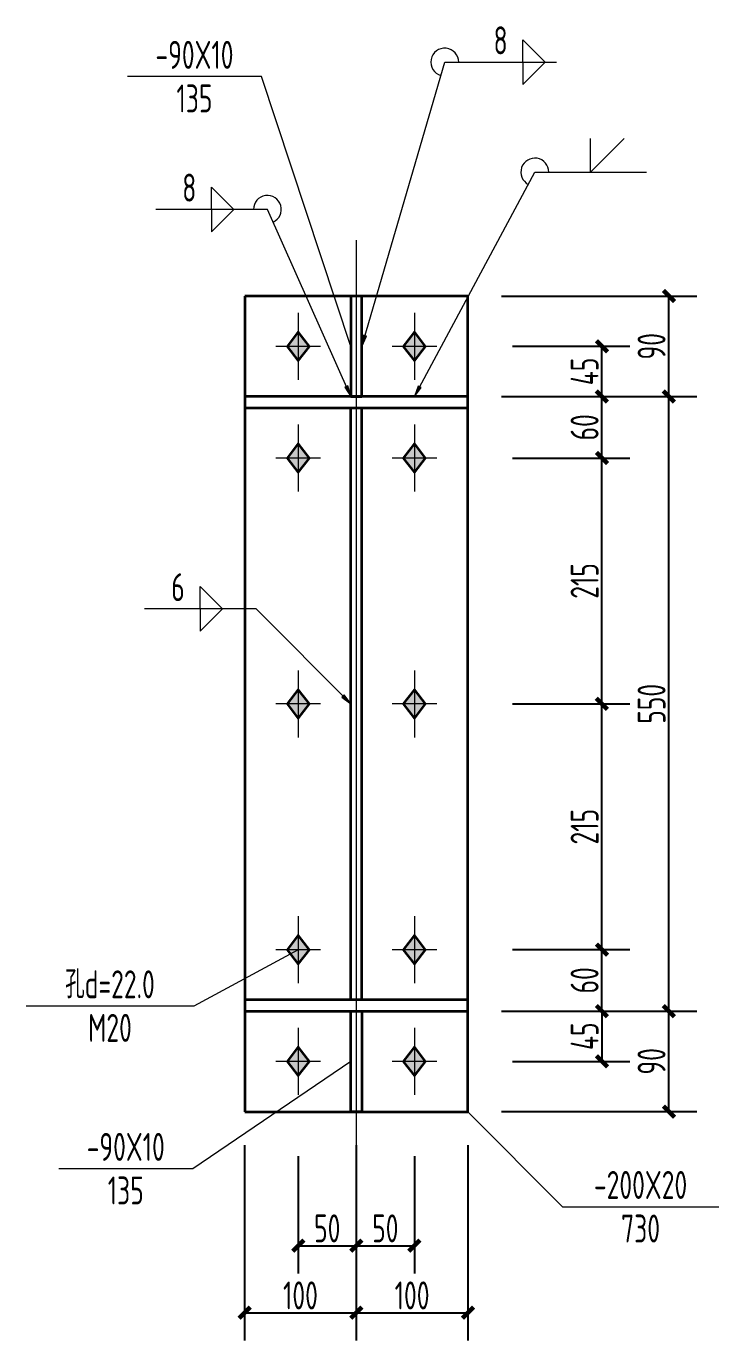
# Model space of a CAD drawing. Header units: millimetres. Extents: x 6950065 to 7140129, y 16284814 to 19754034.
# Drawn here: x 7038176 to 7044379, y 18026676 to 18038440 of the extents above; entities that cross this region are included whole.
import ezdxf
from ezdxf.enums import TextEntityAlignment as Align

# ---------------------------------------------------------------- set-up
doc = ezdxf.new("R2010")
doc.units = ezdxf.units.MM
doc.header["$LTSCALE"] = 1500
doc.header["$MEASUREMENT"] = 0
doc.linetypes.add('线型6', pattern=[8.75, 5, -1.25, 1.25, -1.25])
doc.layers.get('Defpoints').update_dxf_attribs({"color": 1})
for name, color, linetype, lineweight in [('10', 7, 'Continuous', 35), ('20', 2, 'Continuous', 35), ('尺寸标注', 9, 'Continuous', 18), ('焊缝标注', 9, 'Continuous', 18), ('螺栓孔标注', 9, 'Continuous', 18), ('钢板标注', 9, 'Continuous', 18)]:
    doc.layers.add(name, color=color, linetype=linetype, lineweight=lineweight)
doc.styles.add('FromPkpm', font='Pkpmeng', dxfattribs={"width": 0.7, "bigfont": 'hztxt'})
doc.dimstyles.new('Pkpm_1.00', dxfattribs={"dimtxt": 250, "dimasz": 100, "dimexe": 250, "dimexo": 0.0625, "dimgap": 30, "dimtad": 1, "dimdec": 0, "dimrnd": 5, "dimzin": 0, "dimdsep": 46, "dimtxsty": 'FromPkpm', "dimblk1": 'ARCHTICK', "dimblk2": 'ARCHTICK', "dimsah": 1, "dimcen": 0.09, "dimadec": 0, "dimazin": 0, "dimtfac": 1, "dimtdec": 0, "dimtix": 1, "dimtmove": 2, "dimatfit": 1, "dimfxl": 0, "dimtolj": 1, "dimtzin": 0, "dimarcsym": 0})

# ---------------------------------------------------------------- blocks, each defined once
blk = doc.blocks.new('_ArchTick')
at = {"color": 0, "linetype": 'ByBlock', "const_width": 0.4}
blk.add_lwpolyline([(-0.5, -0.5), (0.5, 0.5)], dxfattribs=at)
blk = doc.blocks.new('*D242')
at = {"layer": 'Defpoints', "color": 0, "linetype": 'Continuous'}
for p in [(7042132, 18035576), (7043332, 18035576), (7042132, 18035126)]:
    blk.add_point(p, dxfattribs=at)
at = {"layer": '尺寸标注', "color": 0, "linetype": 'Continuous', "lineweight": -2}
for p, q in [((7042532, 18035576), (7043582, 18035576)), ((7043332, 18035126), (7043332, 18035576)), ((7042532, 18035126), (7043582, 18035126))]:
    blk.add_line(p, q, dxfattribs=at)
at = {"layer": '尺寸标注', "color": 0, "linetype": 'Continuous', "lineweight": -2, "xscale": 100, "yscale": 100, "zscale": 100}
for p, rotation in [((7043332, 18035576), 90), ((7043332, 18035126), 270)]:
    blk.add_blockref('_ArchTick', p, dxfattribs=dict(at, rotation=rotation))
at = {"layer": '尺寸标注', "color": 0, "linetype": 'Continuous', "lineweight": 18, "insert": (7043177, 18035351), "char_height": 250, "attachment_point": 5, "rotation": 90, "style": 'FromPkpm'}
blk.add_mtext('\\A1;45', dxfattribs=at)
blk = doc.blocks.new('*D243')
at = {"layer": 'Defpoints', "color": 0, "linetype": 'Continuous'}
for p in [(7042132, 18035126), (7043332, 18035126), (7042132, 18034576)]:
    blk.add_point(p, dxfattribs=at)
at = {"layer": '尺寸标注', "color": 0, "linetype": 'Continuous', "lineweight": -2}
for p, q in [((7042532, 18035126), (7043582, 18035126)), ((7043332, 18034576), (7043332, 18035126)), ((7042532, 18034576), (7043582, 18034576))]:
    blk.add_line(p, q, dxfattribs=at)
at = {"layer": '尺寸标注', "color": 0, "linetype": 'Continuous', "lineweight": -2, "xscale": 100, "yscale": 100, "zscale": 100}
for p, rotation in [((7043332, 18035126), 90), ((7043332, 18034576), 270)]:
    blk.add_blockref('_ArchTick', p, dxfattribs=dict(at, rotation=rotation))
at = {"layer": '尺寸标注', "color": 0, "linetype": 'Continuous', "lineweight": 18, "insert": (7043177, 18034851), "char_height": 250, "attachment_point": 5, "rotation": 90, "style": 'FromPkpm'}
blk.add_mtext('\\A1;60', dxfattribs=at)
blk = doc.blocks.new('*D244')
at = {"layer": 'Defpoints', "color": 0, "linetype": 'Continuous'}
for p in [(7042132, 18029626), (7043332, 18029626), (7042132, 18029176)]:
    blk.add_point(p, dxfattribs=at)
at = {"layer": '尺寸标注', "color": 0, "linetype": 'Continuous', "lineweight": -2}
for p, q in [((7042532, 18029626), (7043582, 18029626)), ((7043332, 18029626), (7043332, 18029176)), ((7042532, 18029176), (7043582, 18029176))]:
    blk.add_line(p, q, dxfattribs=at)
at = {"layer": '尺寸标注', "color": 0, "linetype": 'Continuous', "lineweight": -2, "xscale": 100, "yscale": 100, "zscale": 100}
for p, rotation in [((7043332, 18029626), 90), ((7043332, 18029176), 270)]:
    blk.add_blockref('_ArchTick', p, dxfattribs=dict(at, rotation=rotation))
at = {"layer": '尺寸标注', "color": 0, "linetype": 'Continuous', "lineweight": 18, "insert": (7043177, 18029401), "char_height": 250, "attachment_point": 5, "rotation": 90, "style": 'FromPkpm'}
blk.add_mtext('\\A1;45', dxfattribs=at)
blk = doc.blocks.new('*D245')
at = {"layer": 'Defpoints', "color": 0, "linetype": 'Continuous'}
for p in [(7042132, 18030176), (7043332, 18030176), (7042132, 18029626)]:
    blk.add_point(p, dxfattribs=at)
at = {"layer": '尺寸标注', "color": 0, "linetype": 'Continuous', "lineweight": -2}
for p, q in [((7042532, 18030176), (7043582, 18030176)), ((7043332, 18029626), (7043332, 18030176)), ((7042532, 18029626), (7043582, 18029626))]:
    blk.add_line(p, q, dxfattribs=at)
at = {"layer": '尺寸标注', "color": 0, "linetype": 'Continuous', "lineweight": -2, "xscale": 100, "yscale": 100, "zscale": 100}
for p, rotation in [((7043332, 18030176), 90), ((7043332, 18029626), 270)]:
    blk.add_blockref('_ArchTick', p, dxfattribs=dict(at, rotation=rotation))
at = {"layer": '尺寸标注', "color": 0, "linetype": 'Continuous', "lineweight": 18, "insert": (7043177, 18029901), "char_height": 250, "attachment_point": 5, "rotation": 90, "style": 'FromPkpm'}
blk.add_mtext('\\A1;60', dxfattribs=at)
blk = doc.blocks.new('*D246')
at = {"layer": 'Defpoints', "color": 0, "linetype": 'Continuous'}
for p in [(7042132, 18034576), (7043332, 18034576), (7042132, 18032376)]:
    blk.add_point(p, dxfattribs=at)
at = {"layer": '尺寸标注', "color": 0, "linetype": 'Continuous', "lineweight": -2}
for p, q in [((7042532, 18034576), (7043582, 18034576)), ((7043332, 18032376), (7043332, 18034576)), ((7042532, 18032376), (7043582, 18032376))]:
    blk.add_line(p, q, dxfattribs=at)
at = {"layer": '尺寸标注', "color": 0, "linetype": 'Continuous', "lineweight": -2, "xscale": 100, "yscale": 100, "zscale": 100}
for p, rotation in [((7043332, 18034576), 90), ((7043332, 18032376), 270)]:
    blk.add_blockref('_ArchTick', p, dxfattribs=dict(at, rotation=rotation))
at = {"layer": '尺寸标注', "color": 0, "linetype": 'Continuous', "lineweight": 18, "insert": (7043177, 18033476), "char_height": 250, "attachment_point": 5, "rotation": 90, "style": 'FromPkpm'}
blk.add_mtext('\\A1;215', dxfattribs=at)
blk = doc.blocks.new('*D247')
at = {"layer": 'Defpoints', "color": 0, "linetype": 'Continuous'}
for p in [(7042132, 18032376), (7043332, 18032376), (7042132, 18030176)]:
    blk.add_point(p, dxfattribs=at)
at = {"layer": '尺寸标注', "color": 0, "linetype": 'Continuous', "lineweight": -2}
for p, q in [((7042532, 18032376), (7043582, 18032376)), ((7043332, 18030176), (7043332, 18032376)), ((7042532, 18030176), (7043582, 18030176))]:
    blk.add_line(p, q, dxfattribs=at)
at = {"layer": '尺寸标注', "color": 0, "linetype": 'Continuous', "lineweight": -2, "xscale": 100, "yscale": 100, "zscale": 100}
for p, rotation in [((7043332, 18032376), 90), ((7043332, 18030176), 270)]:
    blk.add_blockref('_ArchTick', p, dxfattribs=dict(at, rotation=rotation))
at = {"layer": '尺寸标注', "color": 0, "linetype": 'Continuous', "lineweight": 18, "insert": (7043177, 18031276), "char_height": 250, "attachment_point": 5, "rotation": 90, "style": 'FromPkpm'}
blk.add_mtext('\\A1;215', dxfattribs=at)
blk = doc.blocks.new('*D248')
at = {"layer": 'Defpoints', "color": 0, "linetype": 'Continuous'}
for p in [(7040612, 18028726), (7041132, 18028726), (7041132, 18027526)]:
    blk.add_point(p, dxfattribs=at)
at = {"layer": '尺寸标注', "color": 0, "linetype": 'Continuous', "lineweight": -2}
for p, q in [((7040612, 18028326), (7040612, 18027276)), ((7041132, 18028326), (7041132, 18027276)), ((7040612, 18027526), (7041132, 18027526))]:
    blk.add_line(p, q, dxfattribs=at)
at = {"layer": '尺寸标注', "color": 0, "linetype": 'Continuous', "lineweight": -2, "xscale": 100, "yscale": 100, "zscale": 100, "rotation": 180}
blk.add_blockref('_ArchTick', (7040612, 18027526), dxfattribs=at)
at = {"layer": '尺寸标注', "color": 0, "linetype": 'Continuous', "lineweight": -2, "xscale": 100, "yscale": 100, "zscale": 100}
blk.add_blockref('_ArchTick', (7041132, 18027526), dxfattribs=at)
at = {"layer": '尺寸标注', "color": 0, "linetype": 'Continuous', "lineweight": 18, "insert": (7040872, 18027681), "char_height": 250, "attachment_point": 5, "style": 'FromPkpm'}
blk.add_mtext('\\A1;50', dxfattribs=at)
blk = doc.blocks.new('*D249')
at = {"layer": 'Defpoints', "color": 0, "linetype": 'Continuous'}
for p in [(7041132, 18028726), (7041652, 18028726), (7041652, 18027526)]:
    blk.add_point(p, dxfattribs=at)
at = {"layer": '尺寸标注', "color": 0, "linetype": 'Continuous', "lineweight": -2}
for p, q in [((7041132, 18028326), (7041132, 18027276)), ((7041652, 18028326), (7041652, 18027276)), ((7041132, 18027526), (7041652, 18027526))]:
    blk.add_line(p, q, dxfattribs=at)
at = {"layer": '尺寸标注', "color": 0, "linetype": 'Continuous', "lineweight": -2, "xscale": 100, "yscale": 100, "zscale": 100, "rotation": 180}
blk.add_blockref('_ArchTick', (7041132, 18027526), dxfattribs=at)
at = {"layer": '尺寸标注', "color": 0, "linetype": 'Continuous', "lineweight": -2, "xscale": 100, "yscale": 100, "zscale": 100}
blk.add_blockref('_ArchTick', (7041652, 18027526), dxfattribs=at)
at = {"layer": '尺寸标注', "color": 0, "linetype": 'Continuous', "lineweight": 18, "insert": (7041392, 18027681), "char_height": 250, "attachment_point": 5, "style": 'FromPkpm'}
blk.add_mtext('\\A1;50', dxfattribs=at)
blk = doc.blocks.new('*D250')
at = {"layer": 'Defpoints', "color": 0, "linetype": 'Continuous'}
for p in [(7040132, 18028726), (7041132, 18028726), (7041132, 18026926)]:
    blk.add_point(p, dxfattribs=at)
at = {"layer": '尺寸标注', "color": 0, "linetype": 'Continuous', "lineweight": -2}
for p, q in [((7040132, 18028426), (7040132, 18026676)), ((7041132, 18028426), (7041132, 18026676)), ((7040132, 18026926), (7041132, 18026926))]:
    blk.add_line(p, q, dxfattribs=at)
at = {"layer": '尺寸标注', "color": 0, "linetype": 'Continuous', "lineweight": -2, "xscale": 100, "yscale": 100, "zscale": 100, "rotation": 180}
blk.add_blockref('_ArchTick', (7040132, 18026926), dxfattribs=at)
at = {"layer": '尺寸标注', "color": 0, "linetype": 'Continuous', "lineweight": -2, "xscale": 100, "yscale": 100, "zscale": 100}
blk.add_blockref('_ArchTick', (7041132, 18026926), dxfattribs=at)
at = {"layer": '尺寸标注', "color": 0, "linetype": 'Continuous', "lineweight": 18, "insert": (7040632, 18027081), "char_height": 250, "attachment_point": 5, "style": 'FromPkpm'}
blk.add_mtext('\\A1;100', dxfattribs=at)
blk = doc.blocks.new('*D251')
at = {"layer": 'Defpoints', "color": 0, "linetype": 'Continuous'}
for p in [(7041132, 18028726), (7042132, 18028726), (7042132, 18026926)]:
    blk.add_point(p, dxfattribs=at)
at = {"layer": '尺寸标注', "color": 0, "linetype": 'Continuous', "lineweight": -2}
for p, q in [((7041132, 18028426), (7041132, 18026676)), ((7042132, 18028426), (7042132, 18026676)), ((7041132, 18026926), (7042132, 18026926))]:
    blk.add_line(p, q, dxfattribs=at)
at = {"layer": '尺寸标注', "color": 0, "linetype": 'Continuous', "lineweight": -2, "xscale": 100, "yscale": 100, "zscale": 100, "rotation": 180}
blk.add_blockref('_ArchTick', (7041132, 18026926), dxfattribs=at)
at = {"layer": '尺寸标注', "color": 0, "linetype": 'Continuous', "lineweight": -2, "xscale": 100, "yscale": 100, "zscale": 100}
blk.add_blockref('_ArchTick', (7042132, 18026926), dxfattribs=at)
at = {"layer": '尺寸标注', "color": 0, "linetype": 'Continuous', "lineweight": 18, "insert": (7041632, 18027081), "char_height": 250, "attachment_point": 5, "style": 'FromPkpm'}
blk.add_mtext('\\A1;100', dxfattribs=at)
blk = doc.blocks.new('*D252')
at = {"layer": 'Defpoints', "color": 0, "linetype": 'Continuous'}
for p in [(7042132, 18029626), (7043932, 18029626), (7042132, 18028726)]:
    blk.add_point(p, dxfattribs=at)
at = {"layer": '尺寸标注', "color": 0, "linetype": 'Continuous', "lineweight": -2}
for p, q in [((7042432, 18029626), (7044182, 18029626)), ((7043932, 18028726), (7043932, 18029626)), ((7042432, 18028726), (7044182, 18028726))]:
    blk.add_line(p, q, dxfattribs=at)
at = {"layer": '尺寸标注', "color": 0, "linetype": 'Continuous', "lineweight": -2, "xscale": 100, "yscale": 100, "zscale": 100}
for p, rotation in [((7043932, 18029626), 90), ((7043932, 18028726), 270)]:
    blk.add_blockref('_ArchTick', p, dxfattribs=dict(at, rotation=rotation))
at = {"layer": '尺寸标注', "color": 0, "linetype": 'Continuous', "lineweight": 18, "insert": (7043777, 18029176), "char_height": 250, "attachment_point": 5, "rotation": 90, "style": 'FromPkpm'}
blk.add_mtext('\\A1;90', dxfattribs=at)
blk = doc.blocks.new('*D253')
at = {"layer": 'Defpoints', "color": 0, "linetype": 'Continuous'}
for p in [(7042132, 18035126), (7043932, 18035126), (7042132, 18029626)]:
    blk.add_point(p, dxfattribs=at)
at = {"layer": '尺寸标注', "color": 0, "linetype": 'Continuous', "lineweight": -2}
for p, q in [((7042432, 18035126), (7044182, 18035126)), ((7043932, 18029626), (7043932, 18035126)), ((7042432, 18029626), (7044182, 18029626))]:
    blk.add_line(p, q, dxfattribs=at)
at = {"layer": '尺寸标注', "color": 0, "linetype": 'Continuous', "lineweight": -2, "xscale": 100, "yscale": 100, "zscale": 100}
for p, rotation in [((7043932, 18035126), 90), ((7043932, 18029626), 270)]:
    blk.add_blockref('_ArchTick', p, dxfattribs=dict(at, rotation=rotation))
at = {"layer": '尺寸标注', "color": 0, "linetype": 'Continuous', "lineweight": 18, "insert": (7043777, 18032376), "char_height": 250, "attachment_point": 5, "rotation": 90, "style": 'FromPkpm'}
blk.add_mtext('\\A1;550', dxfattribs=at)
blk = doc.blocks.new('*D254')
at = {"layer": 'Defpoints', "color": 0, "linetype": 'Continuous'}
for p in [(7042132, 18036026), (7043932, 18036026), (7042132, 18035126)]:
    blk.add_point(p, dxfattribs=at)
at = {"layer": '尺寸标注', "color": 0, "linetype": 'Continuous', "lineweight": -2}
for p, q in [((7042432, 18036026), (7044182, 18036026)), ((7043932, 18035126), (7043932, 18036026)), ((7042432, 18035126), (7044182, 18035126))]:
    blk.add_line(p, q, dxfattribs=at)
at = {"layer": '尺寸标注', "color": 0, "linetype": 'Continuous', "lineweight": -2, "xscale": 100, "yscale": 100, "zscale": 100}
for p, rotation in [((7043932, 18036026), 90), ((7043932, 18035126), 270)]:
    blk.add_blockref('_ArchTick', p, dxfattribs=dict(at, rotation=rotation))
at = {"layer": '尺寸标注', "color": 0, "linetype": 'Continuous', "lineweight": 18, "insert": (7043777, 18035576), "char_height": 250, "attachment_point": 5, "rotation": 90, "style": 'FromPkpm'}
blk.add_mtext('\\A1;90', dxfattribs=at)

msp = doc.modelspace()

# ---------------------------------------------------------------- hatches: boundary and pattern name
at = {"layer": '10'}
for points in [[(7040612.4, 18035705.5), (7040512.4, 18035575.5), (7040612.4, 18035445.5), (7040712.4, 18035575.5)], [(7041652.4, 18035705.5), (7041552.4, 18035575.5), (7041652.4, 18035445.5), (7041752.4, 18035575.5)], [(7040612.4, 18034705.5), (7040512.4, 18034575.5), (7040612.4, 18034445.5), (7040712.4, 18034575.5)], [(7041652.4, 18034705.5), (7041552.4, 18034575.5), (7041652.4, 18034445.5), (7041752.4, 18034575.5)], [(7040612.4, 18032505.5), (7040512.4, 18032375.5), (7040612.4, 18032245.5), (7040712.4, 18032375.5)], [(7041652.4, 18032505.5), (7041552.4, 18032375.5), (7041652.4, 18032245.5), (7041752.4, 18032375.5)], [(7040612.4, 18030305.5), (7040512.4, 18030175.5), (7040612.4, 18030045.5), (7040712.4, 18030175.5)], [(7041652.4, 18030305.5), (7041552.4, 18030175.5), (7041652.4, 18030045.5), (7041752.4, 18030175.5)], [(7040612.4, 18029305.5), (7040512.4, 18029175.5), (7040612.4, 18029045.5), (7040712.4, 18029175.5)], [(7041652.4, 18029305.5), (7041552.4, 18029175.5), (7041652.4, 18029045.5), (7041752.4, 18029175.5)]]:
    msp.add_hatch(color=1, dxfattribs=at).paths.add_polyline_path(points)
at = {"layer": '焊缝标注'}
for points in [[(7041182.4, 18035575.5), (7041224.8, 18035667.3), (7041196, 18035675.7)], [(7041082.4, 18035125.5), (7041055.4, 18035223), (7041028, 18035210.8)], [(7041652.4, 18035125.5), (7041712.9, 18035206.5), (7041686.4, 18035220.7)], [(7041082.4, 18032375.5), (7041022.3, 18032456.9), (7041001.1, 18032435.7)]]:
    msp.add_hatch(color=3, dxfattribs=at).paths.add_polyline_path(points)

# ---------------------------------------------------------------- linework, layer by layer
at = {"layer": '10', "linetype": '线型6', "lineweight": 18, "ltscale": 100}
msp.add_line((7041132.4, 18028225.5), (7041132.4, 18036525.5), dxfattribs=at)
at = {"layer": '10', "color": 9, "lineweight": 18, "ltscale": 100}
for p, q in [((7040612.4, 18035875.5), (7040612.4, 18035275.5)), ((7041652.4, 18035875.5), (7041652.4, 18035275.5)), ((7040812.4, 18035575.5), (7040412.4, 18035575.5)), ((7041852.4, 18035575.5), (7041452.4, 18035575.5)), ((7040612.4, 18034875.5), (7040612.4, 18034275.5)), ((7041652.4, 18034875.5), (7041652.4, 18034275.5)), ((7040812.4, 18034575.5), (7040412.4, 18034575.5)), ((7041852.4, 18034575.5), (7041452.4, 18034575.5)), ((7040612.4, 18032675.5), (7040612.4, 18032075.5)), ((7041652.4, 18032675.5), (7041652.4, 18032075.5)), ((7040812.4, 18032375.5), (7040412.4, 18032375.5)), ((7041852.4, 18032375.5), (7041452.4, 18032375.5)), ((7040612.4, 18030475.5), (7040612.4, 18029875.5)), ((7041652.4, 18030475.5), (7041652.4, 18029875.5)), ((7040812.4, 18030175.5), (7040412.4, 18030175.5)), ((7041852.4, 18030175.5), (7041452.4, 18030175.5)), ((7040612.4, 18029475.5), (7040612.4, 18028875.5)), ((7041652.4, 18029475.5), (7041652.4, 18028875.5)), ((7040812.4, 18029175.5), (7040412.4, 18029175.5)), ((7041852.4, 18029175.5), (7041452.4, 18029175.5))]:
    msp.add_line(p, q, dxfattribs=at)
at = {"layer": '10', "color": 3, "lineweight": 35, "ltscale": 100}
for p, q in [((7042132.4, 18035125.5), (7040132.4, 18035125.5)), ((7040132.4, 18035125.5), (7040132.4, 18035025.5)), ((7042132.4, 18035025.5), (7042132.4, 18035125.5)), ((7040132.4, 18035025.5), (7042132.4, 18035025.5)), ((7041082.4, 18029725.5), (7041082.4, 18035025.5)), ((7041182.4, 18029725.5), (7041182.4, 18035025.5)), ((7042132.4, 18029725.5), (7040132.4, 18029725.5)), ((7040132.4, 18029725.5), (7040132.4, 18029625.5)), ((7040132.4, 18029625.5), (7042132.4, 18029625.5)), ((7042132.4, 18029625.5), (7042132.4, 18029725.5))]:
    msp.add_line(p, q, dxfattribs=at)
at = {"layer": '10', "color": 1, "linetype": 'Continuous'}
for points in [[(7040612.4, 18035705.5), (7040512.4, 18035575.5), (7040612.4, 18035445.5), (7040712.4, 18035575.5)], [(7041652.4, 18035705.5), (7041552.4, 18035575.5), (7041652.4, 18035445.5), (7041752.4, 18035575.5)], [(7040612.4, 18034705.5), (7040512.4, 18034575.5), (7040612.4, 18034445.5), (7040712.4, 18034575.5)], [(7041652.4, 18034705.5), (7041552.4, 18034575.5), (7041652.4, 18034445.5), (7041752.4, 18034575.5)], [(7040612.4, 18032505.5), (7040512.4, 18032375.5), (7040612.4, 18032245.5), (7040712.4, 18032375.5)], [(7041652.4, 18032505.5), (7041552.4, 18032375.5), (7041652.4, 18032245.5), (7041752.4, 18032375.5)], [(7040612.4, 18030305.5), (7040512.4, 18030175.5), (7040612.4, 18030045.5), (7040712.4, 18030175.5)], [(7041652.4, 18030305.5), (7041552.4, 18030175.5), (7041652.4, 18030045.5), (7041752.4, 18030175.5)], [(7040612.4, 18029305.5), (7040512.4, 18029175.5), (7040612.4, 18029045.5), (7040712.4, 18029175.5)], [(7041652.4, 18029305.5), (7041552.4, 18029175.5), (7041652.4, 18029045.5), (7041752.4, 18029175.5)]]:
    msp.add_lwpolyline(points, close=True, dxfattribs=at)
at = {"layer": '20', "lineweight": 35, "ltscale": 100}
for p, q in [((7042132.4, 18036025.5), (7040132.4, 18036025.5)), ((7040132.4, 18036025.5), (7040132.4, 18028725.5)), ((7041182.4, 18036025.5), (7041082.4, 18036025.5)), ((7041082.4, 18036025.5), (7041082.4, 18035125.5)), ((7041182.4, 18035125.5), (7041182.4, 18036025.5)), ((7042132.4, 18028725.5), (7042132.4, 18036025.5)), ((7041082.4, 18035125.5), (7041182.4, 18035125.5)), ((7041082.4, 18029625.5), (7041182.4, 18029625.5)), ((7041082.4, 18028725.5), (7041082.4, 18029625.5)), ((7041182.4, 18029625.5), (7041182.4, 18028725.5)), ((7040132.4, 18028725.5), (7042132.4, 18028725.5)), ((7041182.4, 18028725.5), (7041082.4, 18028725.5))]:
    msp.add_line(p, q, dxfattribs=at)
at = {"layer": '焊缝标注', "color": 3, "lineweight": 18, "ltscale": 100}
for p, q in [((7042624.4, 18038319.5), (7042824.4, 18038119.5)), ((7042624.4, 18038119.5), (7042624.4, 18038319.5)), ((7041182.4, 18035575.5), (7041924.4, 18038119.5)), ((7041924.4, 18038119.5), (7042924.4, 18038119.5)), ((7042624.4, 18037919.5), (7042824.4, 18038119.5)), ((7042624.4, 18038119.5), (7042624.4, 18037919.5)), ((7043231.3, 18037135.2), (7043231.3, 18037435.2)), ((7043231.3, 18037135.2), (7043531.3, 18037435.2)), ((7041652.4, 18035125.5), (7042731.3, 18037135.2)), ((7042731.3, 18037135.2), (7043731.3, 18037135.2)), ((7040035.8, 18036801.2), (7039835.8, 18037001.2)), ((7039835.8, 18036801.2), (7039835.8, 18037001.2)), ((7040335.8, 18036801.2), (7039335.8, 18036801.2)), ((7040035.8, 18036801.2), (7039835.8, 18036601.2)), ((7039835.8, 18036801.2), (7039835.8, 18036601.2)), ((7041082.4, 18035125.5), (7040335.8, 18036801.2)), ((7039934.8, 18033225.1), (7039734.8, 18033425.1)), ((7039734.8, 18033225.1), (7039734.8, 18033425.1)), ((7040234.8, 18033225.1), (7039234.8, 18033225.1)), ((7039934.8, 18033225.1), (7039734.8, 18033025.1)), ((7039734.8, 18033225.1), (7039734.8, 18033025.1)), ((7041082.4, 18032375.5), (7040234.8, 18033225.1))]:
    msp.add_line(p, q, dxfattribs=at)
at = {"layer": '焊缝标注', "color": 3, "linetype": 'Continuous'}
for points in [[(7041182.4, 18035575.5), (7041224.8, 18035667.3), (7041196, 18035675.7)], [(7041082.4, 18035125.5), (7041055.4, 18035223), (7041028, 18035210.8)], [(7041652.4, 18035125.5), (7041712.9, 18035206.5), (7041686.4, 18035220.7)], [(7041082.4, 18032375.5), (7041022.3, 18032456.9), (7041001.1, 18032435.7)]]:
    msp.add_lwpolyline(points, close=True, dxfattribs=at)
at = {"layer": '焊缝标注', "color": 3, "lineweight": 18, "ltscale": 100}
for centre, start, end in [((7041924.4, 18038119.5), 0, 253.73837), ((7042731.3, 18037135.2), 0, 241.76872), ((7040335.8, 18036801.2), 294.01538, 180)]:
    msp.add_arc(centre, 125, start, end, dxfattribs=at)
at = {"layer": '螺栓孔标注', "color": 6, "lineweight": 18, "ltscale": 100}
for p, q in [((7040612.4, 18030175.5), (7039675.9, 18029670.5)), ((7039675.9, 18029670.5), (7038175.9, 18029670.5))]:
    msp.add_line(p, q, dxfattribs=at)
at = {"layer": '螺栓孔标注', "color": 6, "ltscale": 100, "const_width": 10}
msp.add_lwpolyline([(7040617.4, 18030175.5, 1), (7040607.4, 18030175.5, 1)], format="xyb", close=True, dxfattribs=at)
at = {"layer": '钢板标注', "color": 2, "lineweight": 18, "ltscale": 100}
for p, q in [((7040282.5, 18037989.5), (7039082.5, 18037989.5)), ((7041082.4, 18035575.5), (7040282.5, 18037989.5)), ((7041082.4, 18029175.5), (7039667, 18028215.3)), ((7042132.4, 18028725.5), (7042978.5, 18027874.6)), ((7039667, 18028215.3), (7038467, 18028215.3)), ((7042978.5, 18027874.6), (7044378.5, 18027874.6))]:
    msp.add_line(p, q, dxfattribs=at)
at = {"layer": '钢板标注', "color": 2, "ltscale": 100, "const_width": 10}
for points in [[(7041087.4, 18035575.5, 1), (7041077.4, 18035575.5, 1)], [(7041087.4, 18029175.5, 1), (7041077.4, 18029175.5, 1)], [(7042137.4, 18028725.5, 1), (7042127.4, 18028725.5, 1)]]:
    msp.add_lwpolyline(points, format="xyb", close=True, dxfattribs=at)

# ---------------------------------------------------------------- texts
at = {"layer": '焊缝标注', "color": 3, "lineweight": 25, "style": 'FromPkpm', "width": 0.7}
for s, p in [('8', (7042424.4, 18038189.5)), ('8', (7039635.8, 18036871.2)), ('6', (7039534.8, 18033295.1))]:
    msp.add_text(s, height=250, dxfattribs=at).set_placement(p, align=Align.CENTER)
at = {"layer": '螺栓孔标注', "color": 6, "lineweight": 25, "style": 'FromPkpm', "width": 0.7}
msp.add_text('孔d=22.0', height=250, dxfattribs=at).set_placement((7038925.9, 18029740.5), align=Align.CENTER)
msp.add_text('M20', height=250, dxfattribs=at).set_placement((7038925.9, 18029600.5), align=Align.TOP_CENTER)
at = {"layer": '钢板标注', "color": 2, "lineweight": 25, "style": 'FromPkpm', "width": 0.7}
for s, p in [('-90X10', (7039682.5, 18038059.5)), ('-90X10', (7039067, 18028285.3)), ('-200X20', (7043678.5, 18027944.6))]:
    msp.add_text(s, height=250, dxfattribs=at).set_placement(p, align=Align.CENTER)
for s, p in [('135', (7039682.5, 18037919.5)), ('135', (7039067, 18028145.3)), ('730', (7043678.5, 18027804.6))]:
    msp.add_text(s, height=250, dxfattribs=at).set_placement(p, align=Align.TOP_CENTER)

# ---------------------------------------------------------------- dimensions: what is measured, and where the dimension line sits
at = {"layer": '尺寸标注', "linetype": 'Continuous', "lineweight": 18}
for base, p1, p2, text, override, picture, middle in [((7043932.4, 18036025.5), (7042132.4, 18035125.5), (7042132.4, 18036025.5), '90', {"dimexo": 300, "dimtad": 1, "dimjust": 0, "dimtih": 0, "dimtoh": 0, "dimtmove": 0, "dimatfit": 3}, '*D254', (7043777.4, 18035575.5)), ((7043332.4, 18035575.5), (7042132.4, 18035125.5), (7042132.4, 18035575.5), '45', {"dimexo": 400, "dimtad": 1, "dimjust": 2, "dimtih": 0, "dimtoh": 0, "dimtix": 0, "dimtmove": 0, "dimatfit": 3}, '*D242', (7043177.4, 18035350.5)), ((7043332.4, 18035125.5), (7042132.4, 18034575.5), (7042132.4, 18035125.5), '60', {"dimexo": 400, "dimtad": 1, "dimjust": 0, "dimtih": 0, "dimtoh": 0, "dimtmove": 0, "dimatfit": 3}, '*D243', (7043177.4, 18034850.5)), ((7043932.4, 18035125.5), (7042132.4, 18029625.5), (7042132.4, 18035125.5), '550', {"dimexo": 300, "dimtad": 1, "dimjust": 0, "dimtih": 0, "dimtoh": 0, "dimtmove": 0, "dimatfit": 3}, '*D253', (7043777.4, 18032375.5)), ((7043332.4, 18034575.5), (7042132.4, 18032375.5), (7042132.4, 18034575.5), '215', {"dimexo": 400, "dimtad": 1, "dimjust": 0, "dimtih": 0, "dimtoh": 0, "dimtmove": 0, "dimatfit": 3}, '*D246', (7043177.4, 18033475.5)), ((7043332.4, 18032375.5), (7042132.4, 18030175.5), (7042132.4, 18032375.5), '215', {"dimexo": 400, "dimtad": 1, "dimjust": 0, "dimtih": 0, "dimtoh": 0, "dimtmove": 0, "dimatfit": 3}, '*D247', (7043177.4, 18031275.5)), ((7043332.4, 18030175.5), (7042132.4, 18029625.5), (7042132.4, 18030175.5), '60', {"dimexo": 400, "dimtad": 1, "dimjust": 0, "dimtih": 0, "dimtoh": 0, "dimtmove": 0, "dimatfit": 3}, '*D245', (7043177.4, 18029900.5)), ((7043332.4, 18029625.5), (7042132.4, 18029175.5), (7042132.4, 18029625.5), '45', {"dimexo": 400, "dimtad": 1, "dimjust": 1, "dimtih": 0, "dimtoh": 0, "dimtix": 0, "dimtmove": 0, "dimatfit": 3}, '*D244', (7043177.4, 18029400.5)), ((7043932.4, 18029625.5), (7042132.4, 18028725.5), (7042132.4, 18029625.5), '90', {"dimexo": 300, "dimtad": 1, "dimjust": 0, "dimtih": 0, "dimtoh": 0, "dimtmove": 0, "dimatfit": 3}, '*D252', (7043777.4, 18029175.5))]:
    dim = msp.add_linear_dim(base=base, p1=p1, p2=p2, angle=90, text=text, dimstyle='Pkpm_1.00', override=override, dxfattribs=at)
    dim.commit()
    dim.dimension.update_dxf_attribs({"geometry": picture, "text_midpoint": middle})
for base, p1, p2, text, override, picture, middle in [((7041132.4, 18026925.5), (7040132.4, 18028725.5), (7041132.4, 18028725.5), '100', {"dimexo": 300, "dimtad": 1, "dimjust": 0, "dimtih": 0, "dimtoh": 0, "dimtmove": 0, "dimatfit": 3}, '*D250', (7040632.4, 18027080.5)), ((7041132.4, 18027525.5), (7040612.4, 18028725.5), (7041132.4, 18028725.5), '50', {"dimexo": 400, "dimtad": 1, "dimjust": 0, "dimtih": 0, "dimtoh": 0, "dimtmove": 0, "dimatfit": 3}, '*D248', (7040872.4, 18027680.5)), ((7041652.4, 18027525.5), (7041132.4, 18028725.5), (7041652.4, 18028725.5), '50', {"dimexo": 400, "dimtad": 1, "dimjust": 0, "dimtih": 0, "dimtoh": 0, "dimtmove": 0, "dimatfit": 3}, '*D249', (7041392.4, 18027680.5)), ((7042132.4, 18026925.5), (7041132.4, 18028725.5), (7042132.4, 18028725.5), '100', {"dimexo": 300, "dimtad": 1, "dimjust": 0, "dimtih": 0, "dimtoh": 0, "dimtmove": 0, "dimatfit": 3}, '*D251', (7041632.4, 18027080.5))]:
    dim = msp.add_linear_dim(base=base, p1=p1, p2=p2, text=text, dimstyle='Pkpm_1.00', override=override, dxfattribs=at)
    dim.commit()
    dim.dimension.update_dxf_attribs({"geometry": picture, "text_midpoint": middle})

doc.saveas('drawing.dxf')
